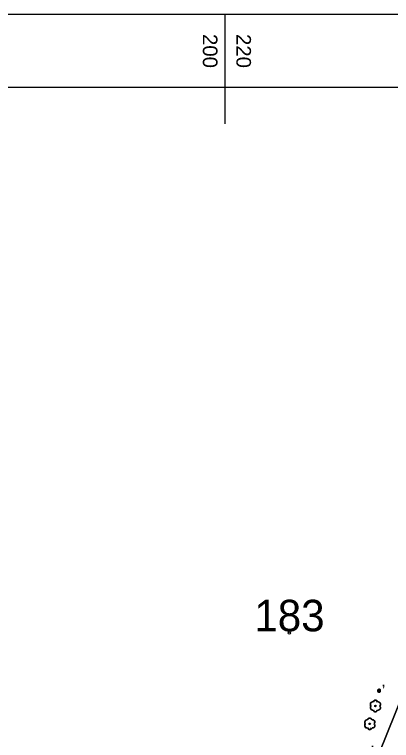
# Model space of a CAD drawing. Extents: x 220180 to 220303, y 630173 to 630265.
# Drawn here: x 220192.79 to 220205.72, y 630240.08 to 630264.97 of the extents above; entities that cross this region are included whole.
import ezdxf
from ezdxf.enums import TextEntityAlignment as Align

# ---------------------------------------------------------------- set-up
doc = ezdxf.new("R2010")
doc.units = 0
for name, color, linetype in [('C1602_0', 236, 'Continuous'), ('C1603_0', 236, 'Continuous'), ('C1680', 7, 'Continuous'), ('M1200', 7, 'Continuous'), ('M2801', 95, 'Continuous')]:
    doc.layers.add(name, color=color, linetype=linetype)
doc.styles.add('HANIT_TEXT', font='hebtxt')
doc.styles.add('hebtxt', font='hebtxt.shx')
doc.styles.get("Standard").update_dxf_attribs({"font": 'arial.ttf'})

# ---------------------------------------------------------------- blocks, each defined once
blk = doc.blocks.new('C1603')
at = {"color": 255}
blk.add_circle((0, 0), 0.1, dxfattribs=at)
at = {"style": 'hebtxt', "width": 3}
blk.add_attdef('CROSS', text='', height=4, dxfattribs=at).set_placement((0, 1.5), align=Align.MIDDLE)
at = {"style": 'hebtxt'}
blk.add_attdef('PARCEL_NAME', text='', height=2.7, dxfattribs=at).set_placement((0, 1.5), align=Align.MIDDLE)
at = {"style": 'hebtxt', "flags": 1}
for tag, p in [('GUSH', (0, -1)), ('PARCEL_STATUS', (0, -2.5)), ('PARCEL_SOURCE', (0, -4)), ('LEGAL_AREA', (0, -5.5)), ('CALC_AREA', (0, -7)), ('PARCEL_PREVIOUS', (0, -8.5)), ('GUSH_PREVIOUS', (0, -10)), ('TABA_PLAN', (0, -11.5)), ('TABA_MIGRASH', (0, -13)), ('TABA_YEUD', (0, -14.5)), ('COMMENT', (0, -16))]:
    blk.add_attdef(tag, text='', height=1, dxfattribs=at).set_placement(p, align=Align.MIDDLE)
blk = doc.blocks.new('M2801_E')
blk.add_circle((0, 0), 0.1)
for centre, radius, start, end in [((-0.404, 0.218), 0.341, 79.54762, 220.66756), ((-0.404, 0.218), 0.291, 79.54762, 220.66756), ((-0.011, 0.455), 0.345, 16.98879, 163.38726), ((-0.011, 0.455), 0.295, 16.98879, 163.38726), ((0.398, 0.229), 0.336, 316.98297, 103.51554), ((0.398, 0.229), 0.286, 316.98297, 103.51554), ((-0.401, -0.224), 0.342, 140.07378, 283.84502), ((-0.401, -0.224), 0.292, 140.07378, 283.84502), ((-0.008, -0.48), 0.32, 193.68325, 346.6724), ((-0.008, -0.48), 0.27, 193.68325, 346.6724), ((0.399, -0.231), 0.336, 253.47409, 43.39426), ((0.399, -0.231), 0.286, 253.47409, 43.39426)]:
    blk.add_arc(centre, radius, start, end)
at = {"style": 'HANIT_TEXT'}
blk.add_attdef('NAME', text='', height=1.6, dxfattribs=at).set_placement((0, 0.5), align=Align.BOTTOM_CENTER)
at = {"style": 'HANIT_TEXT', "flags": 1}
for tag, p in [('HEIGHT', (0, -1)), ('DIAMETER', (0, -5)), ('TOP_DIAMETER', (0, -7)), ('TYPE', (0, -9))]:
    blk.add_attdef(tag, text='', height=1.6, dxfattribs=at).set_placement(p, align=Align.TOP_CENTER)
at = {"style": 'HANIT_TEXT'}
blk.add_attdef('MARK', text='', height=1.6, dxfattribs=at).set_placement((0, -3), align=Align.TOP_CENTER)

msp = doc.modelspace()

# ---------------------------------------------------------------- linework, layer by layer
at = {"layer": 'C1602_0'}
for points in [[(220212.747, 630254.496), (220212.275, 630253.538), (220209.543, 630249.381), (220206.138, 630241.714), (220204.439, 630237.521), (220197.005, 630229.874), (220196.966, 630229.882)], [(220211.021, 630198.864), (220213.386, 630205.536), (220204.69, 630222.042), (220202.349, 630223.835), (220204.975, 630226.919), (220197.005, 630229.874), (220204.439, 630237.521), (220206.138, 630241.714), (220209.543, 630249.381), (220212.275, 630253.538), (220212.747, 630254.496)], [(220212.747, 630254.496), (220212.275, 630253.538), (220209.543, 630249.381), (220206.138, 630241.714), (220204.439, 630237.521), (220197.005, 630229.874), (220204.975, 630226.919), (220202.349, 630223.835), (220204.69, 630222.042), (220213.386, 630205.536), (220211.021, 630198.864)]]:
    msp.add_lwpolyline(points, dxfattribs=at)
at = {"layer": 'C1680'}
for p, q in [((220200, 630264.971), (220200, 630262.471)), ((220200, 630262.471), (220200, 630261.221))]:
    msp.add_line(p, q, dxfattribs=at)
msp.add_lwpolyline([(220179.853, 630173.136), (220251.979, 630173.136), (220251.979, 630264.971), (220179.853, 630264.971), (220179.853, 630173.136)], dxfattribs=at)
at = {"layer": 'M1200'}
msp.add_lwpolyline([(220182.353, 630175.636), (220249.479, 630175.636), (220249.479, 630262.471), (220182.353, 630262.471), (220182.353, 630175.636)], dxfattribs=at)

# ---------------------------------------------------------------- block references
at = {"layer": 'C1603_0', "xscale": 0.4, "yscale": 0.4, "zscale": 0.4}
msp.add_blockref('C1603', (220202.221, 630243.764), dxfattribs=at).add_auto_attribs({'PARCEL_NAME': '183'})
at = {"layer": 'M2801'}
ref = msp.add_blockref('M2801_E', (220205.17, 630241.262, 742.134), dxfattribs=dict(at, xscale=0.25, yscale=0.25, zscale=0.25))
ref.add_attrib('MARK', '•’', dxfattribs={"layer": '0', "height": 0.4, "style": 'HANIT_TEXT'}).set_placement((220205.355, 630241.994, 742.134), align=Align.TOP_CENTER)
at = {"layer": 'M2801', "xscale": 0.25, "yscale": 0.25, "zscale": 0.25}
msp.add_blockref('M2801_E', (220204.977, 630240.65, 742.049), dxfattribs=at).add_auto_attribs({'MARK': '•’'})

# ---------------------------------------------------------------- texts
at = {"layer": 'C1680'}
msp.add_text('200', height=0.5, rotation=270, dxfattribs=at).set_placement((220199.75, 630263.721), align=Align.TOP_CENTER)
msp.add_text('220', height=0.5, rotation=270, dxfattribs=at).set_placement((220200.25, 630263.721), align=Align.BOTTOM_CENTER)

doc.saveas('drawing.dxf')
